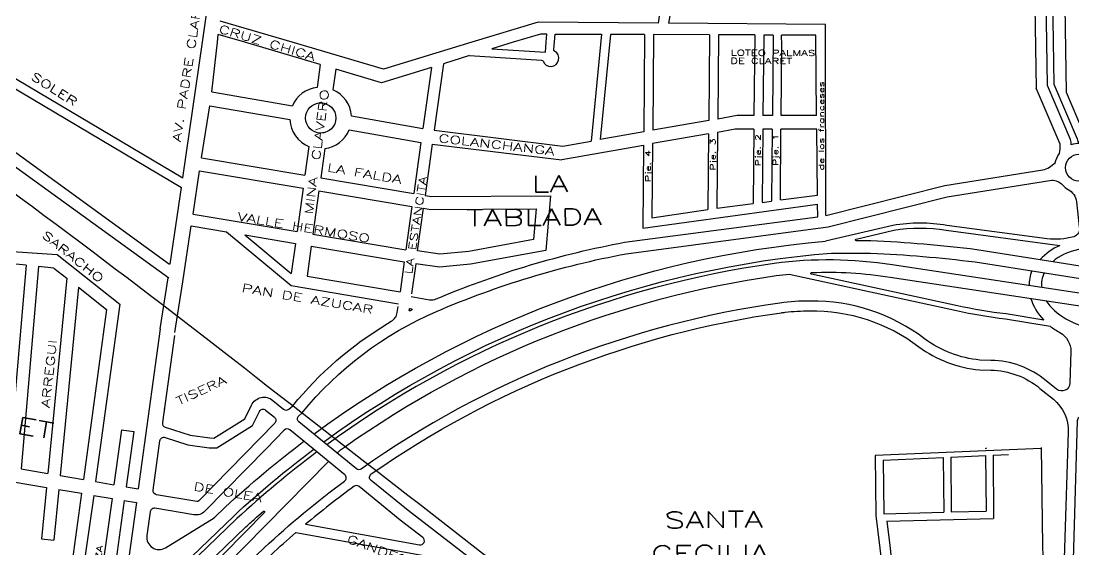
# Model space of a CAD drawing. Header units: millimetres. Extents: x 4375152 to 4409667, y 6523746 to 6549185.
# Drawn here: x 4381997 to 4383284, y 6531050 to 6531697 of the extents above; entities that cross this region are included whole.
import ezdxf

# ---------------------------------------------------------------- set-up
doc = ezdxf.new("R2010")
doc.units = ezdxf.units.MM
for name, color, linetype in [('FERROCARRIL', 252, 'VÍAS'), ('LINEA CALLE', 252, 'Continuous'), ('NOMBRE BARRIO', 8, 'Continuous'), ('NOMBRE CALLE', 252, 'Continuous')]:
    doc.layers.add(name, color=color, linetype=linetype)
doc.styles.add('ROMANS', font='romans')
doc.styles.add('S1', font='ROMANS')
doc.linetypes.add('VÍAS', pattern='A,3.81,[130,ltypeshp.shx,S=6.35,R=0,X=0,Y=0],3.81', length=7.62)

msp = doc.modelspace()

# ---------------------------------------------------------------- linework, layer by layer
at = {"layer": 'FERROCARRIL', "ltscale": 0.3, "transparency": 33554687, "flags": 128}
msp.add_lwpolyline([(4380545.9, 6532517.8, -0.001732), (4380683.9, 6532426.2, 0.005488), (4380833.1, 6532331.9), (4380878.5, 6532292.1, -0.016916), (4381231.6, 6532053.1), (4381850.8, 6531587.2, -0.010969), (4382312.9, 6531239.4, -0.001387), (4382730.9, 6530913.9, -0.000013), (4382736.5, 6530909.5)], format="xyb", dxfattribs=at)
at = {"layer": 'LINEA CALLE', "transparency": 33554687}
for p, q in [((4382219, 6531670.6), (4382259.3, 6531948.3)), ((4382328.8, 6531670.6), (4382240.8, 6531696.6)), ((4382629.2, 6531695.3), (4382548, 6531670.6)), ((4382775.5, 6531694), (4382629.2, 6531695.3)), ((4382980, 6531692.2), (4382788.5, 6531693.9)), ((4382980.1, 6531670.6), (4382980, 6531692.2)), ((4381898.9, 6531668), (4382193.3, 6531493.4)), ((4381916.1, 6531670.6), (4382195, 6531505.1)), ((4382195, 6531505.1), (4382219, 6531670.6)), ((4382230.6, 6531610.2), (4382237.4, 6531670.6)), ((4382237.4, 6531670.6), (4382238.4, 6531680.2)), ((4382271, 6531670.6), (4382238.4, 6531680.2)), ((4382362.9, 6531643.4), (4382271, 6531670.6)), ((4382440, 6531637.7), (4382328.8, 6531670.6)), ((4382548, 6531670.6), (4382440, 6531637.7)), ((4382598.6, 6531670.6), (4382572.7, 6531662.6)), ((4382631.8, 6531680.7), (4382598.6, 6531670.6)), ((4382639.7, 6531680.7), (4382631.8, 6531680.7)), ((4382706.4, 6531680.4), (4382693.8, 6531549.8)), ((4382717.5, 6531680.3), (4382705, 6531551.8)), ((4382758.9, 6531680.2), (4382717.5, 6531680.3)), ((4382758.9, 6531680.2), (4382758, 6531561.3)), ((4382770.1, 6531680.1), (4382769, 6531563.3)), ((4382838.4, 6531679.8), (4382770.1, 6531680.1)), ((4382838.4, 6531679.8), (4382837.4, 6531574.9)), ((4382849.4, 6531679.8), (4382848.4, 6531576.8)), ((4382893.6, 6531679.6), (4382849.4, 6531679.8)), ((4382893.6, 6531679.6), (4382892.7, 6531581)), ((4382904.6, 6531679.5), (4382903.7, 6531581)), ((4382916.2, 6531679.5), (4382904.6, 6531679.5)), ((4382916.2, 6531679.5), (4382915.2, 6531581)), ((4382968.3, 6531679.2), (4382926.4, 6531679.5)), ((4382969.3, 6531581), (4382968.3, 6531679.2)), ((4382980.7, 6531459), (4382980.1, 6531670.6)), ((4382362.9, 6531643.4), (4382359, 6531615.6)), ((4382513.5, 6531644.5), (4382502.2, 6531563.1)), ((4382545.3, 6531654.3), (4382513.5, 6531644.5)), ((4382382, 6531637.8), (4382378.5, 6531612.7)), ((4382437.8, 6531621.3), (4382382, 6531637.8)), ((4382498.7, 6531640), (4382437.8, 6531621.3)), ((4382498.7, 6531640), (4382488.3, 6531565.5)), ((4382230.6, 6531610.2), (4382328.9, 6531593.2)), ((4381885.4, 6531594.3), (4382178, 6531382.9)), ((4381906.2, 6531597.7), (4382178.7, 6531399.6)), ((4382217.8, 6531529.3), (4382227.9, 6531593.2)), ((4382227.9, 6531593.2), (4382325.9, 6531576.2)), ((4382401.1, 6531580.7), (4382488.3, 6531565.5)), ((4382915.2, 6531581), (4382903.7, 6531581)), ((4382969.3, 6531581), (4382925.8, 6531581)), ((4382837.4, 6531574.9), (4382769, 6531563.3)), ((4382398.3, 6531563.6), (4382485.9, 6531548.4)), ((4382758, 6531561.3), (4382705, 6531551.8)), ((4382837.3, 6531558.7), (4382768.8, 6531546.8)), ((4382837.3, 6531558.7), (4382836.4, 6531466.5)), ((4382848.3, 6531560.6), (4382847.4, 6531467.9)), ((4382892.5, 6531564.4), (4382891.6, 6531473.7)), ((4382903.5, 6531564.4), (4382902.6, 6531475.1)), ((4382915.1, 6531564.4), (4382903.5, 6531564.4)), ((4382915.1, 6531564.4), (4382914.2, 6531476.6)), ((4382969.5, 6531564.4), (4382925.6, 6531564.4)), ((4382970.3, 6531483.9), (4382969.5, 6531564.4)), ((4382349, 6531543.3), (4382344.1, 6531508.2)), ((4382368.5, 6531540.8), (4382363.5, 6531504.9)), ((4382485.9, 6531548.4), (4382477.2, 6531485.9)), ((4382499.8, 6531546), (4382658, 6531527.1)), ((4382757.8, 6531544.7), (4382658, 6531527.1)), ((4382757.8, 6531544.9), (4382756.9, 6531443.7)), ((4382768.8, 6531546.8), (4382768, 6531456.3)), ((4382217.8, 6531529.3), (4382344.1, 6531508.2)), ((4382207.5, 6531460.8), (4382215.3, 6531513.6)), ((4382215.3, 6531513.6), (4382341.9, 6531492.4)), ((4382363.5, 6531504.9), (4382477.2, 6531485.9)), ((4382179.7, 6531399.5), (4382193.3, 6531493.4)), ((4382341.9, 6531492.4), (4382334.6, 6531439.4)), ((4382361.3, 6531489.2), (4382353.9, 6531436.1)), ((4382361.3, 6531489.2), (4382475, 6531470.2)), ((4382902.6, 6531475.1), (4382914.2, 6531476.6)), ((4382925.2, 6531478.1), (4382970.3, 6531483.9)), ((4382475, 6531470.2), (4382467.6, 6531417)), ((4382756.9, 6531443.7), (4382970.4, 6531472.9)), ((4382768, 6531456.3), (4382836.4, 6531466.5)), ((4382847.4, 6531467.9), (4382891.6, 6531473.7)), ((4382970.9, 6531457.6), (4382970.4, 6531472.9)), ((4382207.5, 6531460.8), (4382334.6, 6531439.4)), ((4382195.2, 6531377.9), (4382205.4, 6531446.4)), ((4382205.4, 6531446.4), (4382248.6, 6531439.1)), ((4382248.6, 6531439.1), (4382327.3, 6531373.4)), ((4382270.8, 6531435.4), (4382332.6, 6531425)), ((4382270.8, 6531435.4), (4382327.4, 6531388.1)), ((4382332.6, 6531425), (4382327.4, 6531388.1)), ((4382353.9, 6531436.1), (4382467.6, 6531417)), ((4381942.4, 6531417.9), (4382041.5, 6531411.2)), ((4382041.5, 6531411.2), (4382118.3, 6531350.8)), ((4382351.9, 6531421.7), (4382346.8, 6531384.8)), ((4382351.9, 6531421.7), (4382465.6, 6531402.6)), ((4382003.7, 6531398.2), (4381974, 6531401.1)), ((4382003.7, 6531398.2), (4381982.7, 6531152.1)), ((4382465.6, 6531402.6), (4382460.5, 6531365.7)), ((4382018.9, 6531396.7), (4381997.8, 6531149.5)), ((4382037.6, 6531394.9), (4382018.9, 6531396.7)), ((4382037.6, 6531394.9), (4382053.4, 6531382.5)), ((4382053.4, 6531382.5), (4382030.1, 6531144)), ((4382167.2, 6531320.4), (4382177.1, 6531383)), ((4382185.2, 6531316), (4382195.2, 6531377.9)), ((4382327.3, 6531373.4), (4382458.5, 6531351.3)), ((4382346.8, 6531384.8), (4382460.5, 6531365.7)), ((4382067.6, 6531371.3), (4382045.1, 6531141.4)), ((4382067.6, 6531371.3), (4382102, 6531344.2)), ((4382118.3, 6531350.8), (4382088.6, 6531133.9)), ((4382102, 6531344.2), (4382073.6, 6531136.5)), ((4382167.2, 6531320.4), (4382140.6, 6531125)), ((4382172.6, 6531223.6), (4382172.4, 6531222.6)), ((4382120.3, 6531197.4), (4382110.9, 6531130.1)), ((4382120.3, 6531197.4), (4382135.4, 6531195.3)), ((4382135.4, 6531195.3), (4382125.9, 6531127.5)), ((4383176.6, 6531175), (4383175.2, 6531173.9)), ((4383184.9, 6531166.1), (4383203.5, 6531166.9)), ((4383245.7, 6531056), (4383243.9, 6531175.7)), ((4383050.4, 6531160.3), (4383123.9, 6531163.5)), ((4383050.4, 6531160.3), (4383051.3, 6531094.7)), ((4383123.9, 6531163.5), (4383124.5, 6531096.7)), ((4383133.1, 6531163.9), (4383175.6, 6531165.7)), ((4383133.1, 6531163.9), (4383133.7, 6531096.9)), ((4383175.6, 6531165.7), (4383176.2, 6531098)), ((4383184.9, 6531166.1), (4383185.5, 6531089)), ((4381997.8, 6531149.5), (4382030.1, 6531144)), ((4382045.1, 6531141.4), (4382073.6, 6531136.5)), ((4381947.3, 6531140.3), (4382028.4, 6531126.8)), ((4382088.6, 6531133.9), (4382110.9, 6531130.1)), ((4382028.4, 6531126.8), (4382022.3, 6531064)), ((4382043.5, 6531124.3), (4382037.4, 6531062.5)), ((4382043.5, 6531124.3), (4382071.2, 6531119.7)), ((4382071.2, 6531119.7), (4382055.8, 6531006.9)), ((4382086.3, 6531117.2), (4382071.7, 6531016.4)), ((4382086.3, 6531117.2), (4382108.6, 6531113.5)), ((4382125.9, 6531127.5), (4382140.6, 6531125)), ((4382108.6, 6531113.5), (4382093.2, 6531004.2)), ((4382123.6, 6531111), (4382110.4, 6531017.1)), ((4382123.6, 6531111), (4382138.3, 6531108.5)), ((4383051.3, 6531094.7), (4383124.5, 6531096.7)), ((4383133.7, 6531096.9), (4383176.2, 6531098)), ((4383055.1, 6531085.6), (4383185.5, 6531089)), ((4383055.1, 6531085.6), (4383058.6, 6531056)), ((4382022.3, 6531064), (4382037.4, 6531062.5)), ((4383058.6, 6531056), (4383060.4, 6531040.8)), ((4383245.9, 6531041.9), (4383245.7, 6531056))]:
    msp.add_line(p, q, dxfattribs=at)
at = {"layer": 'LINEA CALLE', "linetype": 'Continuous', "transparency": 33554687}
for p, q in [((4382637.9, 6531658.6), (4382638.8, 6531670.6)), ((4382638.8, 6531670.6), (4382639.7, 6531680.7)), ((4382572.7, 6531662.6), (4382637.9, 6531658.6))]:
    msp.add_line(p, q, dxfattribs=at)
at = {"layer": 'LINEA CALLE', "transparency": 33554687}
for points in [[(4383233.5, 6531864.7), (4383237.3, 6531614.7)], [(4382781.5, 6531735.3), (4382775.5, 6531694)], [(4382795.1, 6531733.2), (4382788.5, 6531693.9)], [(4382649.7, 6531680.6), (4382706.4, 6531680.4)], [(4382925.8, 6531581), (4382926.6, 6531667.2), (4382926.4, 6531679.5)], [(4382892.7, 6531581), (4382872.2, 6531581), (4382848.4, 6531576.8)], [(4382502.2, 6531563.1), (4382659.4, 6531543.6), (4382693.8, 6531549.8)], [(4382892.5, 6531564.4), (4382869.7, 6531564.4), (4382848.3, 6531560.6)], [(4382925.2, 6531478.1), (4382925.6, 6531564.4)], [(4382499.8, 6531546), (4382491.1, 6531483.6), (4382498.8, 6531482.2), (4382644.2, 6531483.2), (4382638.3, 6531416.3), (4382546.5, 6531399.4), (4382508.6, 6531396), (4382479.5, 6531400.2), (4382474.4, 6531363.3)], [(4383243.4, 6531174.6), (4383040.6, 6531165.7), (4383041.6, 6531092.7), (4383046.3, 6531052.7), (4383052.5, 6531000.1)]]:
    msp.add_lwpolyline(points, dxfattribs=at)
for points in [[(4383394.2, 6531501.7, 0.159288), (4383330.5, 6531518.7, -0.180092), (4383318.8, 6531523), (4383318.8, 6531523, 0.240732), (4383302.3, 6531544.2), (4383274.5, 6531609.4), (4383270.6, 6531871.7)], [(4383255.2, 6531854.3), (4383258.8, 6531619.3), (4383287.4, 6531552.5, 0.168432), (4383290.4, 6531547, 0.086619), (4383280.3, 6531545.5, 0.138327), (4383279.3, 6531551.7), (4383251.1, 6531617.7), (4383247.5, 6531853.9)], [(4382980.7, 6531459), (4383125.8, 6531495.6), (4383245.5, 6531514.9, 0.109541), (4383253.6, 6531518), (4383260.8, 6531523.2, -0.108513), (4383265.8, 6531534.8, 0.081562), (4383266.6, 6531546.3), (4383237.3, 6531614.7)], [(4382983.2, 6531445), (4383128.7, 6531481.7), (4383256.5, 6531502.2, -0.225455), (4383269.6, 6531496.4, 0.082588), (4383276.4, 6531491, -0.242159), (4383286.5, 6531475.8), (4383290, 6531445.2, -0.381721), (4383283.3, 6531432.9, -0.088055), (4383251, 6531430.4), (4383128.4, 6531446.9, 0.084338), (4383062.5, 6531446.9), (4382980.1, 6531427.6)], [(4382473.9, 6531360), (4382496.4, 6531356.2, 0.142696), (4382504.7, 6531357.2), (4382508.8, 6531358.9, -0.053156), (4382734.6, 6531426.3), (4382970.9, 6531457.6)], [(4382383.4, 6531168.8, -0.029284), (4382392.5, 6531176.2, -0.119871), (4382920, 6531385.6, -0.008277), (4382935.9, 6531387.4), (4383140.1, 6531343, 0.028651), (4383199.9, 6531332.9), (4383254.5, 6531323.9, 0.048506), (4383266.5, 6531316.2, -0.259342), (4383279.9, 6531292.9), (4383278.7, 6531254.3, -0.622207), (4383262.3, 6531246.9), (4383249.7, 6531257.2, 0.16885), (4383182.2, 6531282.1), (4383168.7, 6531282.4, -0.135212), (4383101.2, 6531308.4, 0.166612), (4382961.9, 6531354.5), (4382960.8, 6531354.5, 0.035446), (4382924.5, 6531352.1, 0.119608), (4382412.9, 6531149.3, -0.316332), (4382407.2, 6531149.6), (4382372, 6531178), (4382336.9, 6531206.9, -0.460046), (4382336.8, 6531214.5), (4382340.4, 6531217.7, -0.120621), (4382504.9, 6531341.8, -0.055398), (4382736.8, 6531412.3), (4382983.2, 6531445)], [(4383626.4, 6531344.2), (4383165, 6531417.2, 0.019264), (4383035.5, 6531428.2), (4383017.7, 6531428.2, -0.891682), (4383017.4, 6531430.2), (4383063.5, 6531441, -0.084475), (4383127.5, 6531441), (4383266.3, 6531422.3, 0.105455), (4383242.1, 6531405)], [(4382354.9, 6531192.1, -0.137822), (4382980.1, 6531427.6)], [(4382366.8, 6531182.3, -0.138298), (4382987.6, 6531413.2), (4383035.2, 6531413.2, -0.019173), (4383162.9, 6531402.3), (4383906.7, 6531284.6), (4384317.8, 6531216.7), (4384452.5, 6531206.2), (4384509.6, 6531203.1), (4384685.4, 6531198.6), (4384726.1, 6531200.1)], [(4384726.6, 6531181.8), (4384687.6, 6531181.1), (4384512.6, 6531184.6), (4384455.9, 6531187.7), (4384322, 6531198.1), (4383954.1, 6531263.4), (4383061.4, 6531398.7, 0.072547), (4382917.4, 6531400.4, 0.123161), (4382370.8, 6531179)], [(4383230.6, 6531357.9, 0.105448), (4383246.4, 6531331.5, 0.165393), (4383246.9, 6531331.1), (4383200.7, 6531338.9, -0.028748), (4383141.4, 6531348.8), (4382962.9, 6531387.4, -0.880001), (4382963.1, 6531389.3, -0.049798), (4383059.1, 6531383.8, 0.049798)], [(4383059.1, 6531383.8), (4383611.7, 6531300.1, -0.894264), (4383611.7, 6531298.1), (4383539.9, 6531292.9, -0.053532), (4383483.4, 6531295.1), (4383373.8, 6531311.4, 0.121176), (4383399.3, 6531332.3, 0.121176)], [(4382184.8, 6531312.6), (4382170.1, 6531206, 0.362234), (4382173.5, 6531200.5), (4382203.9, 6531190.6), (4382228.2, 6531187.3), (4382233.1, 6531187.2), (4382271, 6531210.8), (4382279, 6531227.4, -0.486094), (4382305.1, 6531233.2), (4382318.1, 6531222.4, 0.3675), (4382324.6, 6531222.5), (4382329.4, 6531226.7, -0.086191), (4382445.1, 6531327), (4382449.7, 6531329.8, 0.230038), (4382457, 6531340.7), (4382458, 6531347.9)], [(4382736.5, 6530892.9), (4382470.2, 6531098.8), (4382425, 6531135.3, -0.499372), (4382425.3, 6531143.3, -0.118146), (4382926.2, 6531340.3, -0.00261), (4382930.7, 6531340.8, -0.030768), (4382960.7, 6531342.5), (4382960.7, 6531342.5, -0.168211), (4383094, 6531298.8, 0.137175), (4383168.3, 6531270.4), (4383182, 6531270.1, -0.16885), (4383242.1, 6531247.9), (4383258.5, 6531234.5, -0.232888), (4383276.7, 6531194.2), (4383272.1, 6531052.7), (4383256.1, 6530558.1)], [(4382167, 6531183.8, -0.468441), (4382173.5, 6531187.9), (4382201.2, 6531178.8), (4382227.3, 6531175.3), (4382236.5, 6531175.2), (4382280.3, 6531202.5), (4382288.6, 6531219.7, -0.485017), (4382296.2, 6531221.4), (4382306.9, 6531212.7, -0.440228), (4382307.3, 6531205.3), (4382214.6, 6531110.4, -0.245459), (4382212, 6531109.5), (4382162.9, 6531117.9, -0.404659), (4382158.8, 6531123.5), (4382167, 6531183.8)], [(4383287.3, 6530548), (4383306.8, 6531052.7), (4383312.6, 6531203.6, 0.376003), (4383308.5, 6531208.7), (4383294.1, 6531213, 0.489104), (4383287.7, 6531208.3), (4383283, 6531052.7), (4383267.7, 6530547.4)], [(4382373, 6531158.6), (4382142.6, 6530924.3, 0.618269), (4382145.5, 6530915.8), (4382148.7, 6530915.4, 0.228755), (4382152.8, 6530916.7), (4382294.7, 6531053.4, -0.0272), (4382392.6, 6531134.5), (4382392.6, 6531134.5, 0.490051), (4382392.8, 6531142.4), (4382392.8, 6531142.4), (4382354.3, 6531173.9), (4382325.7, 6531197.3, 0.388454), (4382319, 6531196.9), (4382297.1, 6531174.6), (4382221.9, 6531097.7, -0.245038), (4382208.7, 6531093.4), (4382160.9, 6531101.4, 0.422552), (4382155.2, 6531097.1), (4382151.2, 6531068, 0.633588), (4382173.9, 6531053.2), (4382233.5, 6531089.9, 0.053769), (4382233.6, 6531090), (4382246.7, 6531102.6, -0.025443), (4382343, 6531183.2)], [(4382358.9, 6531170.2, 0.026157), (4382261.2, 6531088.9), (4382142.4, 6530974.5)], [(4382143.9, 6530982.8), (4382257.6, 6531092.3, -0.025977), (4382354.9, 6531173.4, -0.025977)], [(4382345.1, 6531081.8), (4382484.3, 6531056.7, 0.784854), (4382488.2, 6531065.6), (4382460.7, 6531086.9), (4382410.4, 6531128, 0.341994), (4382404.3, 6531128.2, 0.016289), (4382345.1, 6531081.8, -0.016289)], [(4382138.3, 6531108.5), (4382128.8, 6531038.6, -0.166082), (4382110.4, 6531017.1)], [(4382137.9, 6530949.3), (4382272.2, 6531078.6, -0.00365), (4382285.1, 6531090.4), (4382293.6, 6531097.7, -0.961787), (4382294.9, 6531096.3), (4382146.5, 6530945.4, -0.737581), (4382138, 6530949.7), (4382150.2, 6531017.8, -0.213538), (4382157.1, 6531027.9), (4382182.5, 6531043.5, -0.897949), (4382183.7, 6531041.9), (4382148.5, 6531008)], [(4382294.6, 6531025.6, -0.612688), (4382292, 6531034.2), (4382302.9, 6531044.7, -0.008797), (4382333.2, 6531071.7), (4382516.9, 6531038.7, -0.494001), (4382520.5, 6531031.6), (4382501.6, 6530991.7, -0.41464), (4382494.9, 6530989.4), (4382470.4, 6531001, 0.105697), (4382458.2, 6531003.9), (4382416.7, 6531004.9), (4382398.2, 6531007.1), (4382358.4, 6531014.3), (4382294.6, 6531025.6)]]:
    msp.add_lwpolyline(points, format="xyb", dxfattribs=at)
at = {"layer": 'LINEA CALLE', "linetype": 'Continuous', "transparency": 33554687}
msp.add_lwpolyline([(4382545.3, 6531654.3), (4382633.3, 6531648.9, -0.295516), (4382635.1, 6531647.6, 1.435138), (4382649.2, 6531659.8, -0.295516), (4382648.1, 6531661.7), (4382649.7, 6531680.6)], format="xyb", dxfattribs=at)
at = {"layer": 'LINEA CALLE', "transparency": 33554687}
msp.add_lwpolyline([(4382488.9, 6531467.9), (4382497.4, 6531466.3), (4382626.8, 6531467.2), (4382623.5, 6531429.8), (4382544.4, 6531415.1), (4382509, 6531412), (4382481.7, 6531416)], close=True, dxfattribs=at)
msp.add_lwpolyline([(4382472.9, 6531345.4), (4382474.2, 6531345.2, -0.724343), (4382474.5, 6531343.3), (4382473.1, 6531342.6, -0.606164), (4382471.6, 6531343.6), (4382471.8, 6531344.6, -0.422655)], format="xyb", close=True, dxfattribs=at)
for centre, radius in [((4382363.5, 6531578.1), 18.5), ((4383289.7, 6531517.5), 16.5)]:
    msp.add_circle(centre, radius, dxfattribs=at)
for start, end in [(96.8075, 156.4954), (3.8268, 66.5996), (182.9598, 247.3635), (277.5713, 337.3624)]:
    msp.add_arc((4382363.5, 6531578.1), 37.7, start, end, dxfattribs=at)
for major_axis, ratio, start_param, end_param in [((-75, 9.1), 0.661305, 3.562721, 5.751504), ((-89.9, 10.9), 0.717429, 6.109996, 6.394434), ((-75, 9.1), 0.661305, 6.068731, 6.436712), ((-75, 9.1), 0.661305, 6.758812, 8.858552)]:
    msp.add_ellipse((4383319.2, 6531369.6), major_axis=major_axis, ratio=ratio, start_param=start_param, end_param=end_param, dxfattribs=at)

# ---------------------------------------------------------------- texts
at = {"layer": 'NOMBRE BARRIO', "transparency": 33554687, "style": 'S1', "width": 1.5}
for s, height, rotation, p in [('LOTEO PALMAS', 7, 359.7614, (4382864.1, 6531654.4)), ('DE CLARET', 7, 359.7614, (4382863.8, 6531644.5)), ('LA', 20, 0.5934, (4382621.2, 6531487.4)), ('TABLADA', 20, 0.5934, (4382541.5, 6531446)), ('VA. CLARET', 20, 350.0469, (4381814.9, 6531224.2)), ('SANTA', 20, 0.556, (4382783.2, 6531076.9)), ('CECILIA', 20, 0.556, (4382767.1, 6531035.6))]:
    msp.add_text(s, height=height, rotation=rotation, dxfattribs=at).set_placement(p)
at = {"layer": 'NOMBRE CALLE', "transparency": 33554687, "style": 'ROMANS', "width": 1.5}
for s, height, rotation, p in [('AV. PADRE CLARET', 10, 81.233, (4382192.1, 6531548.3)), ('CRUZ CHICA', 10, 343.3472, (4382238.1, 6531682.8)), ('SOLER', 10, 327.7558, (4382008.5, 6531626.2)), ('de los franceses', 6.4, 90.0177, (4382978.2, 6531514.2)), ('MINA  CLAVERO', 10, 82.4982, (4382353.5, 6531459.6)), ('COLANCHANGA', 10, 353.4579, (4382506.9, 6531548.7)), ('Pje. 2', 6.4, 90.0177, (4382900.9, 6531519.4)), ('Pje. 1', 6.4, 90.0177, (4382922.3, 6531519.8)), ('Pje. 3', 6.4, 90.0177, (4382845.8, 6531513.9)), ('Pje. 4', 6.4, 90.0177, (4382766.5, 6531499.9)), ('LA FALDA', 10, 350.3764, (4382370.9, 6531513.1)), ('LA ESTANCITA', 9, 81.233, (4382474.8, 6531386.7)), ('VALLE HERMOSO', 10, 350.3764, (4382261.1, 6531453.2)), ('SARACHO', 10, 321.3089, (4382022, 6531433.3)), ('PAN DE AZUCAR', 10, 350.3764, (4382266.4, 6531366)), ('ARREGUI', 10, 83.6681, (4382032, 6531223.6)), ('TISERA', 10, 24.6851, (4382189.7, 6531227)), ('DE OLEA', 10, 350.1221, (4382207.5, 6531123.5)), ('GANDESEGUI', 10, 339.2886, (4382394.5, 6531060.2)), ('ZARZA', 7, 81.7954, (4382091.1, 6531012.3))]:
    msp.add_text(s, height=height, rotation=rotation, dxfattribs=at).set_placement(p)

doc.saveas('drawing.dxf')
